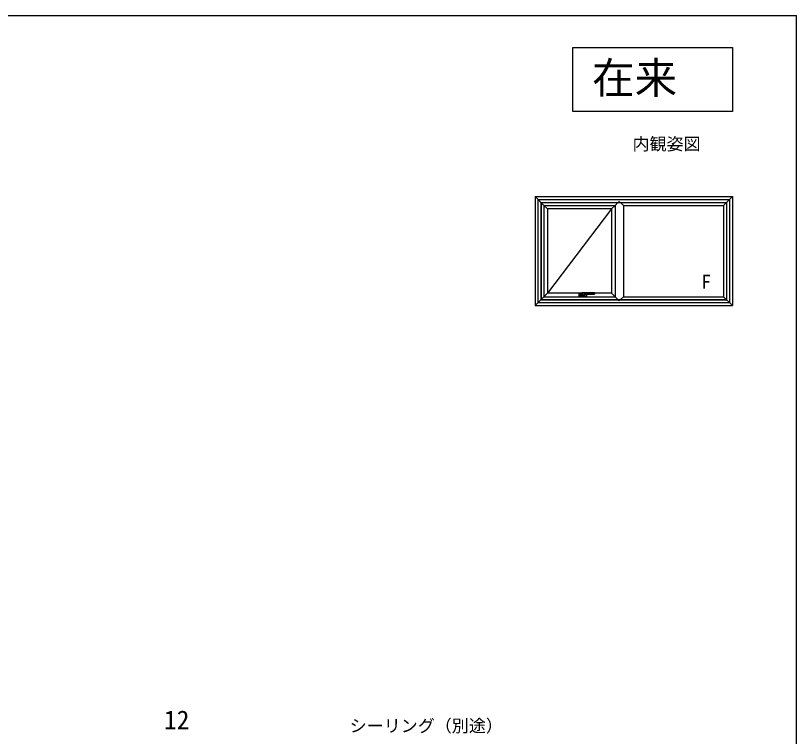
# Model space of a CAD drawing. Units: millimetres, scale not verified. Extents: x -525 to 525, y -783 to 778.
# Drawn here: x 158.2 to 525, y 408.6 to 747.3 of the extents above; entities that cross this region are included whole.
import ezdxf
from ezdxf.enums import TextEntityAlignment as Align

# ---------------------------------------------------------------- set-up
doc = ezdxf.new("R2010")
doc.units = ezdxf.units.MM
doc.header["$LTSCALE"] = 4
doc.linetypes.add('DOUBLE_CHAIN2', pattern=[12.8, 9, -1, 0.6, -0.6, 0.6, -1])
for name, color, linetype in [('0-1_USER1', 3, 'Continuous'), ('0-6_YKK_A1', 4, 'Continuous'), ('0-7_YKK_D', 6, 'Continuous'), ('0-8_YKK_ZWAK', 7, 'Continuous')]:
    doc.layers.add(name, color=color, linetype=linetype)
doc.styles.add('ＭＳ ゴシック', font='')
doc.styles.get('ＭＳ ゴシック').set_extended_font_data('MS Gothic')

msp = doc.modelspace()

# ---------------------------------------------------------------- linework, layer by layer
at = {"layer": '0-1_USER1'}
msp.add_lwpolyline([(420, 732.3), (495, 732.3), (495, 702.3), (420, 702.3)], close=True, dxfattribs=at)
at = {"layer": '0-6_YKK_A1'}
for p, q in [((402.2, 662.3), (495, 662.3)), ((402.2, 662.3), (402.2, 611)), ((403.6, 660.9), (403.6, 612.4)), ((403.6, 660.9), (493.6, 660.9)), ((495, 662.3), (490.8, 658.1)), ((493.6, 660.9), (493.6, 612.4)), ((495, 662.3), (495, 611)), ((404.975, 659.525), (404.975, 613.775)), ((404.975, 659.525), (492.225, 659.525)), ((405.1, 659.4), (405.1, 613.9)), ((405.1, 659.4), (492.1, 659.4)), ((406.4, 658.1), (408, 656.5)), ((406.4, 658.1), (406.4, 615.2)), ((441.1, 659.4), (439.8, 658.1)), ((439.8, 658.1), (439.8, 615.2)), ((441.7, 660), (441.225, 659.525)), ((441.7, 660), (441.8, 660)), ((441.8, 660), (442.275, 659.525)), ((442.4, 659.4), (443.7, 658.1)), ((443.7, 658.1), (490.8, 658.1)), ((443.7, 658.1), (443.7, 615.2)), ((490.8, 658.1), (490.8, 615.2)), ((492.1, 659.4), (492.1, 613.9)), ((492.225, 659.525), (492.225, 613.775)), ((408, 656.5), (408, 616.8)), ((438.2, 656.5), (408, 616.8)), ((438.2, 656.5), (438.2, 616.8)), ((406.4, 615.2), (408, 616.8)), ((438.2, 616.8), (408, 616.8)), ((422.85, 616.7), (422.85, 615.4)), ((424.078, 616.75), (422.9, 616.75)), ((423.35, 615.8), (423.35, 616.3)), ((423.675, 615.35), (423.675, 616.726)), ((424.05, 616.347), (424.05, 616.05)), ((430.05, 616.99), (424.19, 616.99)), ((424.6, 615.091), (424.6, 617.107)), ((425.525, 615.35), (425.525, 616.389)), ((425.549, 616.39), (430.05, 616.39)), ((425.85, 615.8), (425.85, 616.3)), ((426.35, 616.39), (426.35, 615.4)), ((430.1, 616.94), (430.1, 616.44)), ((439.8, 615.2), (438.2, 616.8)), ((404.975, 613.775), (492.225, 613.775)), ((405.1, 613.9), (492.1, 613.9)), ((422.596, 616.05), (426.604, 616.05)), ((422.9, 615.35), (426.3, 615.35)), ((423.1, 616.05), (426.1, 616.05)), ((423.31, 616.155), (423.39, 616.155)), ((423.31, 615.945), (423.39, 615.945)), ((441.1, 613.9), (439.8, 615.2)), ((441.7, 613.3), (441.225, 613.775)), ((441.7, 613.3), (441.8, 613.3)), ((441.8, 613.3), (442.275, 613.775)), ((442.4, 613.9), (443.7, 615.2)), ((443.7, 615.2), (490.8, 615.2)), ((495, 611), (490.8, 615.2)), ((402.2, 611), (495, 611)), ((403.6, 612.4), (493.6, 612.4))]:
    msp.add_line(p, q, dxfattribs=at)
at = {"layer": '0-6_YKK_A1', "linetype": 'DOUBLE_CHAIN2'}
for p, q in [((424.186, 616.186), (424.207, 616.274)), ((424.312, 616.473), (424.292, 616.45)), ((430.05, 616.39), (430.05, 616.99)), ((424.166, 616.095), (424.186, 616.186))]:
    msp.add_line(p, q, dxfattribs=at)
at = {"layer": '0-6_YKK_A1'}
for points in [[(402.2, 662.3), (406.4, 658.1), (439.8, 658.1)], [(439.8, 658.1), (438.2, 656.5), (408, 656.5)], [(424.108, 616.907), (424.104, 616.896), (424.101, 616.885), (424.097, 616.867), (424.085, 616.794), (424.074, 616.716), (424.066, 616.631), (424.059, 616.54), (424.054, 616.446), (424.05, 616.347)], [(424.108, 616.907), (424.12, 616.936), (424.13, 616.953), (424.158, 616.981), (424.189, 616.99)], [(424.192, 616.99), (424.225, 616.982), (424.267, 616.954), (424.312, 616.907)], [(424.207, 616.274), (424.217, 616.308), (424.228, 616.339), (424.24, 616.368), (424.253, 616.394), (424.271, 616.424), (424.292, 616.45)], [(424.312, 616.907), (424.329, 616.882), (424.356, 616.819), (424.365, 616.784), (424.371, 616.746), (424.375, 616.705), (424.374, 616.669), (424.371, 616.634), (424.359, 616.572), (424.352, 616.547), (424.338, 616.515), (424.312, 616.473)], [(402.2, 611), (406.4, 615.2), (439.8, 615.2)], [(424.136, 615.65), (424.134, 615.719), (424.135, 615.829), (424.146, 615.964), (424.166, 616.096)], [(425.013, 615.602), (424.878, 615.581), (424.74, 615.567), (424.601, 615.563), (424.463, 615.566), (424.326, 615.578), (424.177, 615.602)]]:
    msp.add_lwpolyline(points, dxfattribs=at)
for centre, radius in [((423.35, 616.05), 0.22), ((423.35, 616.05), 0.2), ((424.6, 616.05), 0.375), ((425.85, 616.05), 0.2)]:
    msp.add_circle(centre, radius, dxfattribs=at)
for centre, radius, start, end in [((422.9, 616.7), 0.05, 90, 180), ((425.549, 615.99), 0.4, 90, 177.71301), ((430.05, 616.94), 0.05, 0, 90), ((430.05, 616.44), 0.05, 270, 0), ((422.9, 615.4), 0.05, 180, 270), ((423.35, 616.05), 0.113, 111.03947, 248.96053), ((423.35, 616.05), 0.113, 291.03947, 68.96053), ((426.575, 616.05), 2.525, 180, 190.64929), ((424.143, 615.592), 0.05, 190.64929, 259.35071), ((424.6, 618.025), 2.525, 259.35071, 280.64929), ((425.057, 615.592), 0.05, 280.64929, 349.35071), ((422.625, 616.05), 2.525, 349.35071, 359.19506), ((426.3, 615.4), 0.05, 270, 0)]:
    msp.add_arc(centre, radius, start, end, dxfattribs=at)
at = {"layer": '0-6_YKK_A1', "linetype": 'DOUBLE_CHAIN2'}
for centre, radius, start, end in [((424.186, 615.651), 0.05, 180.58522, 260.22176), ((425.005, 615.652), 0.05, 279.35046, 332.52377), ((424.255, 616.042), 0.895, 332.52377, 357.71301)]:
    msp.add_arc(centre, radius, start, end, dxfattribs=at)
at = {"layer": '0-8_YKK_ZWAK'}
msp.add_line((-525, 747.3), (525, 747.3), dxfattribs=at)
msp.add_lwpolyline([(-525, -782.7), (525, -782.7), (525, 747.3)], dxfattribs=at)

# ---------------------------------------------------------------- texts
at = {"layer": '0-1_USER1', "style": 'ＭＳ ゴシック'}
for s, height, p in [('在来', 14.66, (429, 706.3)), ('内観姿図', 5.865, (448, 682.3))]:
    msp.add_text(s, height=height, dxfattribs=at).set_placement(p, align=Align.BOTTOM_LEFT)
at = {"layer": '0-6_YKK_A1', "style": 'ＭＳ ゴシック'}
msp.add_text('F', height=6.598, dxfattribs=at).set_placement((480.384, 616.931), align=Align.BOTTOM_LEFT)
at = {"layer": '0-7_YKK_D', "style": 'ＭＳ ゴシック'}
for s, height, p in [('12', 8.798, (227.875, 409.3)), ('シーリング（別途）', 5.865, (315.122, 408.847))]:
    msp.add_text(s, height=height, dxfattribs=at).set_placement(p, align=Align.BOTTOM_LEFT)

doc.saveas('drawing.dxf')
